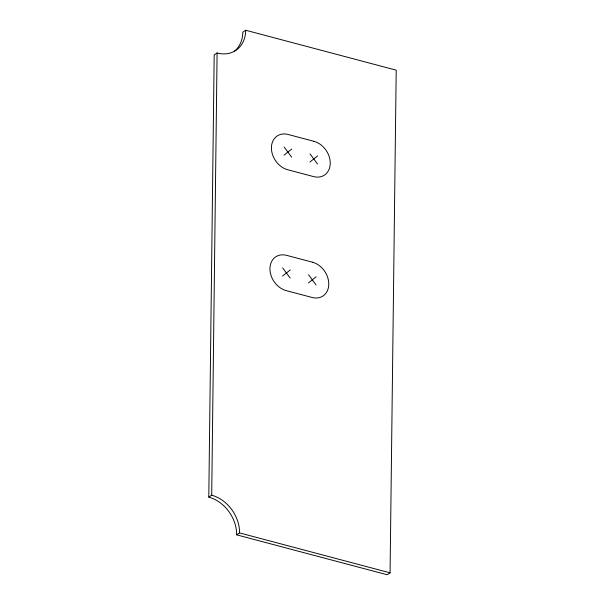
<?xml version="1.0" encoding="UTF-8"?>
<svg xmlns="http://www.w3.org/2000/svg" width="605" height="605" viewBox="0 0 605 605"><rect width="100%" height="100%" fill="white"/><g stroke="black" fill="none" stroke-linecap="round" stroke-linejoin="round"><path stroke-width="0.91" d="M208.793 497.128L214.193 54.896L217.097 52.983A33.184 25.796 56.6 0 0 245.706 30.25L396.207 70.165L390.066 572.837L387.162 574.75L236.661 534.835A33.184 25.796 56.6 0 0 208.793 497.128L211.697 495.215L217.097 52.983M284.04 155.16L291.739 149.042M309.926 162.027L317.625 155.901M282.565 276.046L290.264 269.921M308.444 282.906L316.15 276.787M245.706 30.25L242.802 32.163A33.184 25.796 56.6 0 1 234.271 51.342M236.661 534.835L239.565 532.922L390.066 572.837M310.025 153.889L317.527 164.038M284.138 147.023L291.64 157.179M308.542 274.768L316.052 284.925M282.664 267.909L290.166 278.058M211.697 495.215A33.184 25.796 56.6 0 1 239.565 532.922M313.987 141.336L288.109 134.469A19.36 15.049 56.6 0 0 271.418 147.733A19.36 15.049 56.6 0 0 287.677 169.733L313.556 176.592A19.36 15.049 56.6 0 0 330.247 163.335A19.36 15.049 56.6 0 0 313.987 141.336M312.513 262.222L286.626 255.355A19.36 15.049 56.6 0 0 269.943 268.612A19.36 15.049 56.6 0 0 286.195 290.612L312.082 297.478A19.36 15.049 56.6 0 0 328.772 284.214A19.36 15.049 56.6 0 0 312.513 262.222"/></g></svg>
